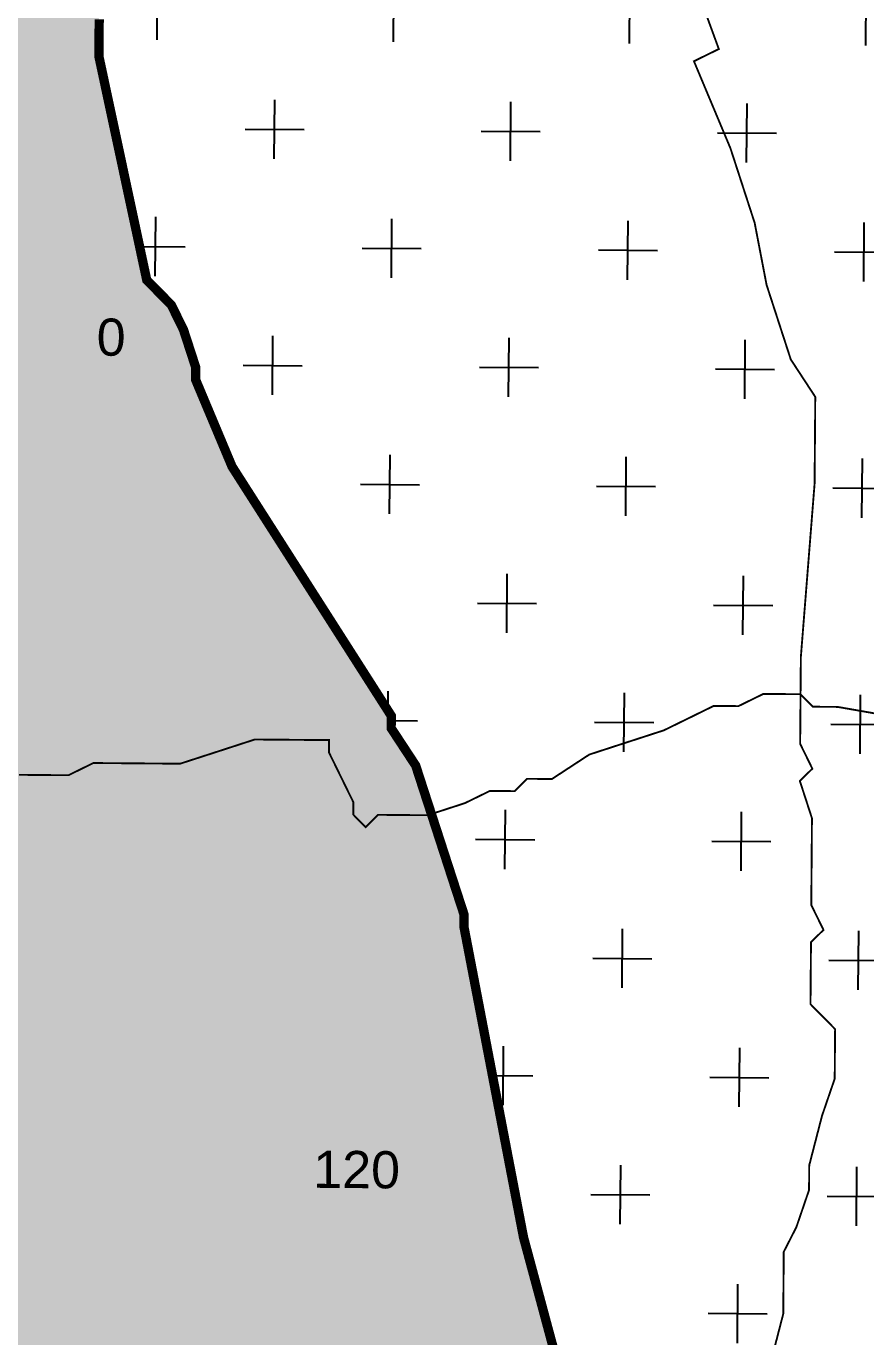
# Model space of a CAD drawing. Header units: metres. Extents: x 317370 to 326712, y 1824935 to 1838812.
# Drawn here: x 321595.7 to 321868.7, y 1825683.2 to 1826109.5 of the extents above; entities that cross this region are included whole.
import ezdxf

# ---------------------------------------------------------------- set-up
doc = ezdxf.new("R2010")
doc.units = ezdxf.units.M
doc.header["$MEASUREMENT"] = 0
for name, color, linetype in [('200M CRZ LINE', 22, 'Continuous'), ('NDZ-200M FROM CRZ', 30, 'Continuous'), ('NDZ-500M FROM CRZ', 2, 'Continuous'), ('SURVEY NO.', 7, 'Continuous'), ('SURVEY PLOT BOUNDARY', 35, 'Continuous')]:
    doc.layers.add(name, color=color, linetype=linetype)
doc.styles.add('PDF Arial', font='arial.ttf')

# ---------------------------------------------------------------- blocks, each defined once
blk = doc.blocks.new('81')
at = {"layer": 'NDZ-200M FROM CRZ'}
h = blk.add_hatch(dxfattribs=at)
h.set_pattern_fill('CROSS', color=256, scale=3.023389, angle=-0.4508)
h.set_pattern_definition([(359.54917, (306983.874, 1824194.798), (19.348987, 19.046862), [9.59926, -28.79778]), (89.54917, (306988.635, 1824189.961), (-19.046862, 19.348987), [9.59926, -28.79778])])
h.paths.add_polyline_path([(321738.03, 1825816.47), (321738.06, 1825820.5), (321734.12, 1825832.63), (321730.19, 1825844.75), (321722.32, 1825869.01), (321714.35, 1825881.16), (321714.38, 1825885.2), (321662.62, 1825966.24), (321650.75, 1825994.55), (321650.78, 1825998.58), (321646.84, 1826010.71), (321642.88, 1826018.8), (321634.88, 1826026.93), (321619.33, 1826099.62), (321619.42, 1826111.71), (321615.48, 1826123.84), (321615.52, 1826127.87), (321599.74, 1826172.34), (321595.78, 1826180.44), (321587.81, 1826192.6), (321583.87, 1826204.72), (321579.87, 1826208.79), (321559.97, 1826241.2), (321544.17, 1826281.64), (321540.23, 1826293.76), (321532.27, 1826305.92), (321528.33, 1826318.05), (321520.33, 1826326.17), (321512.37, 1826338.33), (321500.34, 1826346.49), (321492.34, 1826354.61), (321480.31, 1826362.77), (321472.31, 1826370.9), (321460.28, 1826379.06), (321448.22, 1826383.18), (321436.19, 1826391.34), (321412.07, 1826399.59), (321399.98, 1826399.69), (321387.92, 1826403.81), (321352.7, 1826404.09), (321343.71, 1826420.29), (321308.26, 1826525.39), (321308.29, 1826529.42), (321292.51, 1826573.89), (321292.58, 1826581.96), (321288.55, 1826581.99), (321288.58, 1826586.02), (321280.58, 1826594.15), (321280.61, 1826598.18), (321276.65, 1826606.27), (321272.65, 1826610.34), (321272.68, 1826614.37), (321268.68, 1826618.43), (321260.68, 1826626.56), (321256.68, 1826630.62), (321252.65, 1826630.65), (321204.76, 1826691.5), (321200.73, 1826691.53), (321120.81, 1826780.86), (321116.84, 1826788.95), (321108.78, 1826789.02), (321108.81, 1826793.05), (321036.54, 1826829.9), (321032.55, 1826833.97), (321024.48, 1826834.03), (320956.15, 1826858.76), (320952.12, 1826858.79), (320875.66, 1826875.52), (320867.6, 1826875.58), (320863.57, 1826875.61), (320790.99, 1826872.15), (320786.95, 1826872.18), (320782.92, 1826872.21), (320774.86, 1826872.28), (320681.87, 1826836.72), (320673.81, 1826836.79), (320673.78, 1826832.76), (320532.1, 1826757.27), (320528.03, 1826753.27), (320442.88, 1826689.43), (320442.85, 1826685.4), (320438.82, 1826685.43), (320381.94, 1826629.44), (320381.91, 1826625.41), (320377.85, 1826621.41), (320369.72, 1826613.41), (320353.22, 1826565.16), (320340.72, 1826512.85), (320348.75, 1826508.75), (320360.87, 1826512.69), (320377.18, 1826536.75), (320417.94, 1826592.87), (320474.81, 1826648.87), (320555.93, 1826712.73), (320697.61, 1826788.22), (320790.6, 1826823.77), (320867.22, 1826827.2), (320939.65, 1826810.51), (321012.01, 1826785.75), (321084.28, 1826748.89), (321164.16, 1826655.54), (321220.12, 1826594.62), (321224.12, 1826590.56), (321232.12, 1826582.43), (321236.12, 1826578.37), (321240.08, 1826570.28), (321244.02, 1826558.15), (321248.02, 1826554.09), (321263.79, 1826509.61), (321299.21, 1826400.48), (321350.85, 1826303.32), (321346.41, 1826250.94), (321358.18, 1826210.53), (321381.89, 1826149.87), (321409.76, 1826105.3), (321425.53, 1826060.83), (321448.89, 1825955.82), (321468.76, 1825919.38), (321484.53, 1825874.91), (321544.27, 1825781.71), (321563.56, 1825672.7), (321630.06, 1825414.16), (321634.05, 1825410.09), (321638.05, 1825406.03), (321637.93, 1825389.9), (321641.96, 1825389.87), (321641.89, 1825381.81), (321649.92, 1825377.71), (321653.89, 1825369.62), (321657.89, 1825365.56), (321661.89, 1825361.49), (321661.86, 1825357.46), (321665.86, 1825353.4), (321665.76, 1825341.31), (321669.76, 1825337.24), (321669.73, 1825333.21), (321673.73, 1825329.15), (321673.7, 1825325.12), (321669.63, 1825321.12), (321673.63, 1825317.05), (321673.6, 1825313.02), (321681.6, 1825304.9), (321681.57, 1825300.86), (321685.53, 1825292.77), (321689.53, 1825288.71), (321689.15, 1825240.33), (321693.15, 1825236.27), (321693.09, 1825228.2), (321689.06, 1825228.24), (321689.03, 1825224.2), (321684.93, 1825216.17), (321680.81, 1825204.11), (321680.74, 1825196.05), (321676.49, 1825167.86), (321676.33, 1825147.7), (321672.24, 1825139.67), (321668.11, 1825127.61), (321667.98, 1825111.48), (321663.89, 1825103.45), (321699.6, 1825030.6), (321729.51, 1824990.05), (321941.12, 1824988.39), (321941.22, 1825000.48), (321937.32, 1825016.64), (321929.44, 1825040.89), (321921.48, 1825053.05), (321921.51, 1825057.08), (321909.58, 1825077.33), (321905.58, 1825081.39), (321897.61, 1825093.55), (321893.64, 1825101.65), (321873.71, 1825130.02), (321873.84, 1825146.15), (321877.93, 1825154.18), (321882.09, 1825170.27), (321886.22, 1825182.34), (321890.34, 1825194.4), (321890.44, 1825206.49), (321894.56, 1825218.56), (321894.79, 1825246.78), (321890.88, 1825262.93), (321890.98, 1825275.03), (321886.98, 1825279.09), (321887.23, 1825311.34), (321883.33, 1825327.5), (321879.39, 1825339.62), (321875.46, 1825351.75), (321875.52, 1825359.81), (321871.55, 1825367.91), (321871.58, 1825371.94), (321863.62, 1825384.1), (321859.62, 1825388.16), (321859.65, 1825392.19), (321855.68, 1825400.29), (321855.71, 1825404.32), (321851.78, 1825416.44), (321847.84, 1825428.57), (321843.88, 1825436.66), (321839.94, 1825448.79), (321831.97, 1825460.95), (321828.04, 1825473.07), (321824.04, 1825477.14), (321820.04, 1825481.2), (321816.1, 1825493.32), (321816.14, 1825497.36), (321757.39, 1825715.53)])
at = {"layer": 'NDZ-500M FROM CRZ'}
h = blk.add_hatch(dxfattribs=at)
h.set_pattern_fill('CROSS', color=256, scale=6.046778, angle=-0.4508)
h.set_pattern_definition([(359.54917, (306983.874, 1824194.8), (38.69797, 38.093725), [19.19852, -57.59556]), (89.54917, (306993.397, 1824185.124), (-38.093725, 38.69797), [19.19852, -57.59556])])
h.paths.add_polyline_path([(321993.36, 1825991.85), (321936.41, 1826090.35), (321890.5, 1826238.59), (321827.08, 1826376.17), (321779.48, 1826473.3), (321715.62, 1826554.44), (321648.26, 1826618.84), (321482.15, 1826694.26), (321406.39, 1826702.01), (321333.84, 1826702.58), (321245.07, 1826691.19), (321212.85, 1826681.23), (321252.65, 1826630.65), (321256.68, 1826630.62), (321260.68, 1826626.56), (321268.68, 1826618.43), (321272.68, 1826614.37), (321272.65, 1826610.34), (321276.65, 1826606.27), (321280.61, 1826598.18), (321280.58, 1826594.15), (321288.58, 1826586.02), (321288.55, 1826581.99), (321292.58, 1826581.96), (321292.51, 1826573.89), (321308.29, 1826529.42), (321308.26, 1826525.39), (321343.71, 1826420.29), (321352.7, 1826404.09), (321387.92, 1826403.81), (321399.98, 1826399.69), (321412.07, 1826399.59), (321436.19, 1826391.34), (321448.22, 1826383.18), (321460.28, 1826379.06), (321472.31, 1826370.9), (321480.31, 1826362.77), (321492.34, 1826354.61), (321500.34, 1826346.49), (321512.37, 1826338.33), (321520.33, 1826326.17), (321528.33, 1826318.05), (321532.27, 1826305.92), (321540.23, 1826293.76), (321544.17, 1826281.64), (321559.97, 1826241.2), (321579.87, 1826208.79), (321583.87, 1826204.72), (321587.81, 1826192.6), (321595.78, 1826180.44), (321599.74, 1826172.34), (321615.52, 1826127.87), (321615.48, 1826123.84), (321619.42, 1826111.71), (321619.33, 1826099.62), (321634.88, 1826026.93), (321642.88, 1826018.8), (321646.84, 1826010.71), (321650.78, 1825998.58), (321650.75, 1825994.55), (321662.62, 1825966.24), (321714.38, 1825885.2), (321714.35, 1825881.16), (321722.32, 1825869.01), (321730.19, 1825844.75), (321734.12, 1825832.63), (321738.06, 1825820.5), (321738.03, 1825816.47), (321757.39, 1825715.53), (321816.14, 1825497.36), (321816.1, 1825493.32), (321820.04, 1825481.2), (321824.04, 1825477.14), (321828.04, 1825473.07), (321831.97, 1825460.95), (321839.94, 1825448.79), (321843.88, 1825436.66), (321847.84, 1825428.57), (321851.78, 1825416.44), (321855.71, 1825404.32), (321855.68, 1825400.29), (321859.65, 1825392.19), (321859.62, 1825388.16), (321863.62, 1825384.1), (321871.58, 1825371.94), (321871.55, 1825367.91), (321875.52, 1825359.81), (321875.46, 1825351.75), (321879.39, 1825339.62), (321883.33, 1825327.5), (321887.23, 1825311.34), (321886.98, 1825279.09), (321890.98, 1825275.03), (321890.88, 1825262.93), (321894.79, 1825246.78), (321894.56, 1825218.56), (321890.44, 1825206.49), (321890.34, 1825194.4), (321886.22, 1825182.34), (321882.09, 1825170.27), (321877.93, 1825154.18), (321873.84, 1825146.15), (321873.71, 1825130.02), (321893.64, 1825101.65), (321897.61, 1825093.55), (321905.58, 1825081.39), (321909.58, 1825077.33), (321921.51, 1825057.08), (321921.48, 1825053.05), (321929.44, 1825040.89), (321937.32, 1825016.64), (321941.22, 1825000.48), (321941.12, 1824988.39), (322246.09, 1824985.99), (322231.8, 1825025.84), (322212.34, 1825133.41), (322188.65, 1825196.08), (322185.51, 1825308.99), (322172.55, 1825403.21), (322130.79, 1825527.13), (322075.47, 1825668.68), (322030.73, 1825874.64)])
at = {"layer": '200M CRZ LINE', "lineweight": 35, "const_width": 3.02}
blk.add_lwpolyline([(321619.42, 1826111.71), (321619.33, 1826099.62), (321634.88, 1826026.93), (321642.88, 1826018.8), (321646.84, 1826010.71), (321650.78, 1825998.58), (321650.75, 1825994.55), (321662.62, 1825966.24), (321714.38, 1825885.2), (321714.35, 1825881.16), (321722.32, 1825869.01), (321730.19, 1825844.75), (321734.12, 1825832.63), (321738.06, 1825820.5), (321738.03, 1825816.47), (321757.39, 1825715.53), (321816.14, 1825497.36)], dxfattribs=at)
at = {"layer": 'NDZ-500M FROM CRZ', "const_width": 3.02, "flags": 128}
blk.add_lwpolyline([(321619.42, 1826111.71), (321619.33, 1826099.62), (321634.88, 1826026.93), (321642.88, 1826018.8), (321646.84, 1826010.71), (321650.78, 1825998.58), (321650.75, 1825994.55), (321662.62, 1825966.24), (321714.38, 1825885.2), (321714.35, 1825881.16), (321722.32, 1825869.01), (321730.19, 1825844.75), (321734.12, 1825832.63), (321738.06, 1825820.5), (321738.03, 1825816.47), (321757.39, 1825715.53), (321816.14, 1825497.36)], dxfattribs=at)
at = {"layer": 'SURVEY PLOT BOUNDARY', "lineweight": 18, "const_width": 0.605}
for points in [[(321883.67, 1825883.86), (321859.52, 1825888.08), (321851.46, 1825888.15), (321847.46, 1825892.21), (321847.56, 1825904.31), (321852.03, 1825960.71), (321852.25, 1825988.93), (321844.29, 1826001.09), (321836.42, 1826025.34), (321832.54, 1826045.53), (321824.67, 1826069.78), (321812.8, 1826098.1), (321820.89, 1826102.07), (321809.06, 1826134.41)], [(321809.06, 1826134.41), (321820.89, 1826102.07), (321812.8, 1826098.1), (321824.67, 1826069.78), (321832.54, 1826045.53), (321836.42, 1826025.34), (321844.29, 1826001.09), (321852.25, 1825988.93), (321852.03, 1825960.71), (321847.56, 1825904.31), (321847.46, 1825892.21), (321835.37, 1825892.31), (321827.28, 1825888.34), (321819.21, 1825888.4), (321811.12, 1825884.43), (321803.03, 1825880.47), (321790.9, 1825876.53), (321778.78, 1825872.59), (321766.62, 1825864.63), (321758.56, 1825864.69), (321754.5, 1825860.69), (321750.47, 1825860.72), (321746.44, 1825860.75), (321738.34, 1825856.79), (321726.22, 1825852.85), (321718.16, 1825852.91), (321710.1, 1825852.98), (321706.04, 1825848.98), (321702.04, 1825853.04), (321702.07, 1825857.07), (321698.1, 1825865.16), (321694.13, 1825873.26), (321694.17, 1825877.29), (321686.1, 1825877.35), (321682.07, 1825877.39), (321669.98, 1825877.48), (321657.86, 1825873.54), (321645.73, 1825869.61), (321637.67, 1825869.67), (321625.58, 1825869.77), (321617.52, 1825869.83), (321609.42, 1825865.86), (321605.39, 1825865.89), (321593.3, 1825865.99)], [(321593.3, 1825865.99), (321605.39, 1825865.89), (321609.42, 1825865.86), (321617.52, 1825869.83), (321625.58, 1825869.77), (321637.67, 1825869.67), (321645.73, 1825869.61), (321657.86, 1825873.54), (321669.98, 1825877.48), (321682.07, 1825877.39), (321686.1, 1825877.35), (321694.17, 1825877.29), (321694.13, 1825873.26), (321698.1, 1825865.16), (321702.07, 1825857.07), (321702.04, 1825853.04), (321706.04, 1825848.98), (321710.1, 1825852.98), (321718.16, 1825852.91), (321726.22, 1825852.85), (321738.34, 1825856.79), (321746.44, 1825860.75), (321750.47, 1825860.72), (321754.5, 1825860.69), (321758.56, 1825864.69), (321766.62, 1825864.63), (321778.78, 1825872.59), (321790.9, 1825876.53), (321803.03, 1825880.47), (321811.12, 1825884.43), (321819.21, 1825888.4), (321827.28, 1825888.34), (321835.37, 1825892.31), (321847.46, 1825892.21), (321847.4, 1825884.15), (321847.37, 1825880.12), (321847.33, 1825876.09), (321851.3, 1825867.99), (321847.24, 1825863.99), (321851.17, 1825851.87), (321851.08, 1825839.77), (321850.98, 1825827.68), (321850.95, 1825823.65), (321854.92, 1825815.55), (321850.86, 1825811.55), (321850.79, 1825803.49), (321850.7, 1825791.39), (321858.7, 1825783.27), (321858.66, 1825779.24), (321858.63, 1825775.21), (321858.57, 1825767.14), (321854.44, 1825755.08), (321850.29, 1825738.99), (321850.22, 1825730.92), (321846.1, 1825718.86), (321842, 1825710.83), (321841.84, 1825690.67), (321833.53, 1825658.49)], [(321833.53, 1825658.49), (321841.84, 1825690.67), (321842, 1825710.83), (321846.1, 1825718.86), (321850.22, 1825730.92), (321850.29, 1825738.99), (321854.44, 1825755.08), (321858.57, 1825767.14), (321858.63, 1825775.21), (321858.66, 1825779.24), (321858.7, 1825783.27), (321850.7, 1825791.39), (321850.79, 1825803.49), (321850.86, 1825811.55), (321854.92, 1825815.55), (321850.95, 1825823.65), (321850.98, 1825827.68), (321851.08, 1825839.77), (321851.17, 1825851.87), (321847.24, 1825863.99), (321851.3, 1825867.99), (321847.33, 1825876.09), (321847.37, 1825880.12), (321847.4, 1825884.15), (321847.46, 1825892.21), (321851.46, 1825888.15), (321859.52, 1825888.08), (321883.67, 1825883.86)]]:
    blk.add_lwpolyline(points, dxfattribs=at)
at = {"layer": 'SURVEY NO.', "attachment_point": 7, "rotation": 359.5492, "style": 'PDF Arial'}
for s, insert, char_height in [('0', (321618.56, 1826002.18), 12.09), ('120', (321688.99, 1825731.5), 12.094)]:
    blk.add_mtext(s, dxfattribs=dict(at, insert=insert, char_height=char_height))

msp = doc.modelspace()

# ---------------------------------------------------------------- block references
msp.add_blockref('81', (0, 0))

doc.saveas('drawing.dxf')
